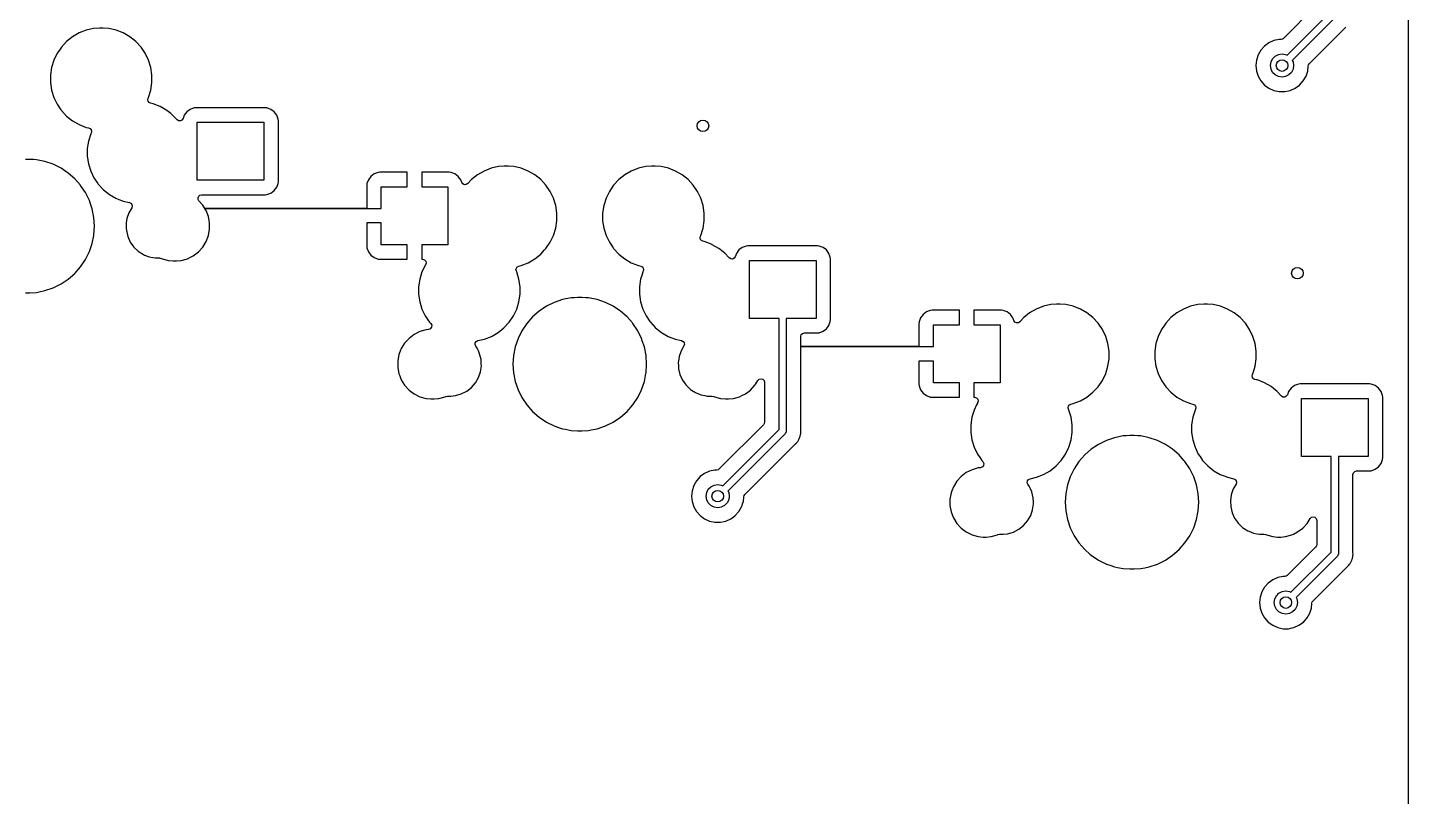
# Model space of a CAD drawing. Extents: x 144.2 to 239.5, y -132.7 to -33.4.
# Drawn here: x 191.88 to 239.52, y -100.73 to -74.22 of the extents above; entities that cross this region are included whole.
import ezdxf

# ---------------------------------------------------------------- set-up
doc = ezdxf.new("R2010")
doc.units = 0
doc.layers.add('BLACK', color=7, linetype='CONTINUOUS')

msp = doc.modelspace()

# ---------------------------------------------------------------- linework, layer by layer
at = {"layer": 'BLACK', "linetype": 'CONTINUOUS'}
for p, q in [((239.519, -43.0745), (239.51, -132.595)), ((236.32, -73.4852), (235.212, -74.5932)), ((235.337, -75.1766), (236.857, -73.6562)), ((237.07, -73.7964), (235.513, -75.3534)), ((193.905, -74.3086), (193.66, -74.4044)), ((194.16, -74.2502), (193.905, -74.3086)), ((194.357, -74.2355), (194.16, -74.2502)), ((194.487, -74.2355), (194.357, -74.2355)), ((194.357, -74.2355), (194.357, -74.2355)), ((194.684, -74.2502), (194.487, -74.2355)), ((194.487, -74.2355), (194.487, -74.2355)), ((194.939, -74.3086), (194.684, -74.2502)), ((195.184, -74.4044), (194.939, -74.3086)), ((236.099, -75.4756), (237.366, -74.2088)), ((193.228, -74.6992), (193.05, -74.8915)), ((193.433, -74.5356), (193.228, -74.6992)), ((193.66, -74.4044), (193.433, -74.5356)), ((195.411, -74.5356), (195.184, -74.4044)), ((195.616, -74.6992), (195.411, -74.5356)), ((195.411, -74.5356), (195.411, -74.5356)), ((195.794, -74.8915), (195.616, -74.6992)), ((195.616, -74.6992), (195.616, -74.6992)), ((195.616, -74.6992), (195.616, -74.6992)), ((234.707, -74.7458), (234.554, -74.8571)), ((234.88, -74.6689), (234.707, -74.7458)), ((235.065, -74.6295), (234.88, -74.6689)), ((235.125, -74.6295), (235.065, -74.6295)), ((235.172, -74.6201), (235.125, -74.6295)), ((235.212, -74.5932), (235.172, -74.6201)), ((192.902, -75.1083), (192.788, -75.3447)), ((192.977, -74.9978), (192.902, -75.1083)), ((193.05, -74.8915), (192.977, -74.9978)), ((195.942, -75.1083), (195.794, -74.8915)), ((195.794, -74.8915), (195.794, -74.8915)), ((195.794, -74.8915), (195.794, -74.8915)), ((196.056, -75.3447), (195.942, -75.1083)), ((234.333, -75.1617), (234.274, -75.3417)), ((234.427, -74.9978), (234.333, -75.1617)), ((234.554, -74.8571), (234.427, -74.9978)), ((234.836, -75.2949), (234.925, -75.2064)), ((234.925, -75.2064), (235.036, -75.1496)), ((235.036, -75.1496), (235.16, -75.13)), ((235.16, -75.13), (235.284, -75.1496)), ((235.284, -75.1496), (235.337, -75.1766)), ((192.711, -75.5954), (192.671, -75.8548)), ((192.788, -75.3447), (192.711, -75.5954)), ((196.133, -75.5954), (196.056, -75.3447)), ((196.172, -75.8548), (196.133, -75.5954)), ((234.274, -75.3417), (234.255, -75.53)), ((234.255, -75.53), (234.274, -75.7183)), ((234.274, -75.7183), (234.333, -75.8983)), ((234.76, -75.53), (234.78, -75.4064)), ((234.78, -75.6536), (234.76, -75.53)), ((234.78, -75.4064), (234.836, -75.2949)), ((234.836, -75.7651), (234.78, -75.6536)), ((235.54, -75.6536), (235.484, -75.7651)), ((235.513, -75.3534), (235.54, -75.4064)), ((235.54, -75.4064), (235.56, -75.53)), ((235.56, -75.53), (235.54, -75.6536)), ((235.987, -75.8983), (236.046, -75.7183)), ((236.046, -75.7183), (236.063, -75.5503)), ((236.063, -75.5503), (236.075, -75.5099)), ((236.075, -75.5099), (236.099, -75.4756)), ((192.671, -75.8548), (192.671, -76.1172)), ((192.671, -76.1172), (192.711, -76.3766)), ((196.133, -76.3766), (196.172, -76.1172)), ((196.172, -76.1172), (196.172, -75.8548)), ((234.333, -75.8983), (234.427, -76.0622)), ((234.427, -76.0622), (234.554, -76.2029)), ((234.554, -76.2029), (234.707, -76.3142)), ((234.925, -75.8536), (234.836, -75.7651)), ((235.036, -75.9104), (234.925, -75.8536)), ((235.16, -75.93), (235.036, -75.9104)), ((235.284, -75.9104), (235.16, -75.93)), ((235.395, -75.8536), (235.284, -75.9104)), ((235.484, -75.7651), (235.395, -75.8536)), ((235.613, -76.3142), (235.766, -76.2029)), ((235.766, -76.2029), (235.893, -76.0622)), ((235.893, -76.0622), (235.987, -75.8983)), ((192.711, -76.3766), (192.788, -76.6273)), ((192.788, -76.6273), (192.902, -76.8637)), ((196.03, -76.7088), (196.043, -76.655)), ((196.043, -76.655), (196.056, -76.6273)), ((196.056, -76.6273), (196.133, -76.3766)), ((196.056, -76.6273), (196.056, -76.6273)), ((234.707, -76.3142), (234.88, -76.3911)), ((234.88, -76.3911), (235.065, -76.4305)), ((235.065, -76.4305), (235.065, -76.4305)), ((235.065, -76.4305), (235.255, -76.4305)), ((235.255, -76.4305), (235.378, -76.4043)), ((235.255, -76.4305), (235.255, -76.4305)), ((235.378, -76.4043), (235.44, -76.3911)), ((235.44, -76.3911), (235.613, -76.3142)), ((192.902, -76.8637), (193.031, -77.0534)), ((193.031, -77.0534), (193.05, -77.0805)), ((193.05, -77.0805), (193.228, -77.2728)), ((196.043, -76.7626), (196.03, -76.7088)), ((196.077, -76.8058), (196.043, -76.7626)), ((196.127, -76.8297), (196.077, -76.8058)), ((196.173, -76.8402), (196.127, -76.8297)), ((196.209, -76.8486), (196.173, -76.8402)), ((196.454, -76.9444), (196.209, -76.8486)), ((196.209, -76.8486), (196.209, -76.8486)), ((196.209, -76.8486), (196.209, -76.8486)), ((196.515, -76.9796), (196.454, -76.9444)), ((196.454, -76.9444), (196.454, -76.9444)), ((196.454, -76.9444), (196.454, -76.9444)), ((196.681, -77.0756), (196.515, -76.9796)), ((196.822, -77.1881), (196.681, -77.0756)), ((197.374, -77.1285), (197.288, -77.2437)), ((197.49, -77.0422), (197.374, -77.1285)), ((197.625, -76.9919), (197.49, -77.0422)), ((197.684, -76.9855), (197.625, -76.9919)), ((200.08, -76.9855), (197.684, -76.9855)), ((200.139, -76.9919), (200.08, -76.9855)), ((200.08, -76.9855), (200.08, -76.9855)), ((200.274, -77.0422), (200.139, -76.9919)), ((200.39, -77.1285), (200.274, -77.0422)), ((200.476, -77.2437), (200.39, -77.1285)), ((193.228, -77.2728), (193.228, -77.2728)), ((193.228, -77.2728), (193.433, -77.4364)), ((193.433, -77.4364), (193.66, -77.5676)), ((193.66, -77.5676), (193.905, -77.6634)), ((196.886, -77.2392), (196.822, -77.1881)), ((197.037, -77.4022), (196.886, -77.2392)), ((197.09, -77.4359), (197.037, -77.4022)), ((197.152, -77.4395), (197.09, -77.4359)), ((197.208, -77.4124), (197.152, -77.4395)), ((197.244, -77.3612), (197.208, -77.4124)), ((197.288, -77.2437), (197.244, -77.3612)), ((197.732, -79.486), (197.732, -77.486)), ((197.732, -77.486), (200.032, -77.486)), ((200.032, -77.486), (200.032, -79.486)), ((200.526, -77.3785), (200.476, -77.2437)), ((200.532, -77.4381), (200.526, -77.3785)), ((200.532, -79.5339), (200.532, -77.4381)), ((193.905, -77.6634), (193.987, -77.6823)), ((194.058, -77.8847), (193.981, -78.1354)), ((193.987, -77.6823), (194.037, -77.7062)), ((194.037, -77.7062), (194.071, -77.7494)), ((194.071, -77.857), (194.058, -77.8847)), ((194.058, -77.8847), (194.058, -77.8847)), ((194.071, -77.7494), (194.084, -77.8032)), ((194.084, -77.8032), (194.071, -77.857)), ((193.981, -78.1354), (193.941, -78.3948)), ((193.941, -78.3948), (193.941, -78.6572)), ((191.957, -78.7655), (191.807, -78.7655)), ((192.086, -78.7739), (191.957, -78.7655)), ((192.183, -78.7803), (192.086, -78.7739)), ((192.479, -78.8391), (192.183, -78.7803)), ((192.764, -78.9361), (192.479, -78.8391)), ((193.035, -79.0694), (192.764, -78.9361)), ((193.252, -79.2149), (193.035, -79.0694)), ((193.941, -78.6572), (193.981, -78.9166)), ((193.981, -78.9166), (194.058, -79.1673)), ((207.875, -79.0711), (207.63, -79.1669)), ((208.13, -79.0127), (207.875, -79.0711)), ((208.327, -78.998), (208.13, -79.0127)), ((208.457, -78.998), (208.327, -78.998)), ((208.327, -78.998), (208.327, -78.998)), ((208.654, -79.0127), (208.457, -78.998)), ((208.457, -78.998), (208.457, -78.998)), ((208.909, -79.0711), (208.654, -79.0127)), ((209.154, -79.1669), (208.909, -79.0711)), ((212.955, -79.0711), (212.71, -79.1669)), ((213.21, -79.0127), (212.955, -79.0711)), ((213.407, -78.998), (213.21, -79.0127)), ((213.537, -78.998), (213.407, -78.998)), ((213.407, -78.998), (213.407, -78.998)), ((213.734, -79.0127), (213.537, -78.998)), ((213.537, -78.998), (213.537, -78.998)), ((213.989, -79.0711), (213.734, -79.0127)), ((214.234, -79.1669), (213.989, -79.0711)), ((193.285, -79.237), (193.252, -79.2149)), ((193.512, -79.4358), (193.285, -79.237)), ((193.704, -79.654), (193.512, -79.4358)), ((194.058, -79.1673), (194.172, -79.4037)), ((194.172, -79.4037), (194.301, -79.5935)), ((200.032, -79.486), (197.732, -79.486)), ((200.526, -79.5935), (200.532, -79.5339)), ((203.639, -79.4664), (203.588, -79.6011)), ((203.725, -79.3513), (203.639, -79.4664)), ((203.84, -79.2651), (203.725, -79.3513)), ((203.975, -79.2149), (203.84, -79.2651)), ((204.034, -79.2085), (203.975, -79.2149)), ((204.982, -79.2085), (204.034, -79.2085)), ((204.982, -79.7085), (204.982, -79.2085)), ((206.43, -79.2085), (205.482, -79.2085)), ((205.482, -79.2085), (205.482, -79.7085)), ((206.489, -79.2149), (206.43, -79.2085)), ((206.624, -79.2651), (206.489, -79.2149)), ((206.739, -79.3513), (206.624, -79.2651)), ((206.825, -79.4664), (206.739, -79.3513)), ((206.861, -79.5611), (206.825, -79.4664)), ((207.198, -79.4617), (207.068, -79.6021)), ((207.403, -79.2981), (207.198, -79.4617)), ((207.63, -79.1669), (207.403, -79.2981)), ((209.154, -79.1673), (209.154, -79.1669)), ((209.154, -79.1669), (209.154, -79.1669)), ((209.154, -79.1669), (209.154, -79.1669)), ((209.381, -79.2981), (209.154, -79.1673)), ((209.586, -79.4617), (209.381, -79.2981)), ((209.381, -79.2981), (209.381, -79.2981)), ((209.764, -79.654), (209.586, -79.4617)), ((209.586, -79.4617), (209.586, -79.4617)), ((209.586, -79.4617), (209.586, -79.4617)), ((212.278, -79.4617), (212.1, -79.654)), ((212.483, -79.2981), (212.278, -79.4617)), ((212.71, -79.1669), (212.483, -79.2981)), ((214.234, -79.1673), (214.234, -79.1669)), ((214.234, -79.1669), (214.234, -79.1669)), ((214.234, -79.1669), (214.234, -79.1669)), ((214.461, -79.2981), (214.234, -79.1673)), ((214.666, -79.4617), (214.461, -79.2981)), ((214.461, -79.2981), (214.461, -79.2981)), ((214.844, -79.654), (214.666, -79.4617)), ((214.666, -79.4617), (214.666, -79.4617)), ((214.666, -79.4617), (214.666, -79.4617)), ((193.711, -79.6625), (193.704, -79.654)), ((193.879, -79.9133), (193.711, -79.6625)), ((194.012, -80.1837), (193.879, -79.9133)), ((194.301, -79.5935), (194.32, -79.6205)), ((194.32, -79.6205), (194.498, -79.8128)), ((194.498, -79.8128), (194.498, -79.8128)), ((194.498, -79.8128), (194.703, -79.9764)), ((194.703, -79.9764), (194.93, -80.1076)), ((197.784, -80.0358), (197.828, -79.9995)), ((197.828, -79.9995), (197.883, -79.9865)), ((197.883, -79.9865), (200.08, -79.9865)), ((200.08, -79.9865), (200.139, -79.9801)), ((200.139, -79.9801), (200.274, -79.9298)), ((200.274, -79.9298), (200.39, -79.8435)), ((200.39, -79.8435), (200.476, -79.7283)), ((200.476, -79.7283), (200.526, -79.5935)), ((203.588, -79.6011), (203.582, -79.6607)), ((203.582, -79.6607), (203.582, -80.4585)), ((204.082, -80.4585), (204.082, -79.7085)), ((204.082, -79.7085), (204.982, -79.7085)), ((205.482, -79.7085), (206.382, -79.7085)), ((206.382, -79.7085), (206.382, -81.7085)), ((206.897, -79.6122), (206.861, -79.5611)), ((206.953, -79.6394), (206.897, -79.6122)), ((207.015, -79.6357), (206.953, -79.6394)), ((207.068, -79.6021), (207.015, -79.6357)), ((209.912, -79.8708), (209.764, -79.654)), ((209.764, -79.654), (209.764, -79.654)), ((209.764, -79.654), (209.764, -79.654)), ((210.026, -80.1072), (209.912, -79.8708)), ((211.952, -79.8708), (211.838, -80.1072)), ((212.05, -79.7263), (211.952, -79.8708)), ((212.1, -79.654), (212.05, -79.7263)), ((214.992, -79.8708), (214.844, -79.654)), ((214.844, -79.654), (214.844, -79.654)), ((214.844, -79.654), (214.844, -79.654)), ((215.106, -80.1072), (214.992, -79.8708)), ((194.038, -80.2618), (194.012, -80.1837)), ((194.109, -80.4693), (194.038, -80.2618)), ((194.168, -80.7651), (194.109, -80.4693)), ((194.93, -80.1076), (195.024, -80.1444)), ((195.024, -80.1444), (195.151, -80.194)), ((195.151, -80.194), (195.175, -80.2034)), ((195.175, -80.2034), (195.395, -80.2537)), ((195.475, -80.4366), (195.376, -80.6068)), ((195.395, -80.2537), (195.446, -80.2791)), ((195.446, -80.2791), (195.481, -80.325)), ((195.491, -80.3815), (195.475, -80.4366)), ((195.481, -80.325), (195.491, -80.3815)), ((197.761, -80.0877), (197.784, -80.0358)), ((197.764, -80.1444), (197.761, -80.0877)), ((197.792, -80.194), (197.764, -80.1444)), ((197.924, -80.3394), (197.792, -80.194)), ((197.998, -80.4585), (197.924, -80.3394)), ((198.032, -80.5133), (197.998, -80.4585)), ((197.998, -80.4585), (203.582, -80.4585)), ((203.582, -80.4585), (197.998, -80.4585)), ((203.582, -80.4585), (204.082, -80.4585)), ((210.103, -80.3579), (210.026, -80.1072)), ((210.142, -80.6173), (210.103, -80.3579)), ((211.761, -80.3579), (211.721, -80.6173)), ((211.838, -80.1072), (211.761, -80.3579)), ((215.183, -80.3579), (215.106, -80.1072)), ((215.222, -80.6173), (215.183, -80.3579)), ((194.187, -81.066), (194.168, -80.7651)), ((195.286, -80.9585), (195.278, -81.0134)), ((195.308, -80.8054), (195.286, -80.9585)), ((195.376, -80.6068), (195.308, -80.8054)), ((198.041, -80.5286), (198.032, -80.5133)), ((198.122, -80.7361), (198.041, -80.5286)), ((198.162, -80.9548), (198.122, -80.7361)), ((198.162, -80.9585), (198.162, -80.9548)), ((198.162, -81.1772), (198.162, -80.9585)), ((204.082, -80.9585), (203.582, -80.9585)), ((203.582, -80.9585), (203.582, -81.7563)), ((204.082, -81.7085), (204.082, -80.9585)), ((210.103, -81.1391), (210.142, -80.8797)), ((210.142, -80.8797), (210.142, -80.6173)), ((211.721, -80.6173), (211.721, -80.8797)), ((211.721, -80.8797), (211.761, -81.1391)), ((215.183, -81.1391), (215.222, -80.8797)), ((215.222, -80.8797), (215.222, -80.6173)), ((194.109, -81.6627), (194.163, -81.3898)), ((194.163, -81.3898), (194.168, -81.3669)), ((194.168, -81.3669), (194.187, -81.066)), ((194.168, -81.3669), (194.168, -81.3669)), ((194.168, -81.3669), (194.168, -81.3669)), ((195.278, -81.0134), (195.284, -81.1391)), ((195.284, -81.1391), (195.288, -81.2233)), ((195.288, -81.2233), (195.337, -81.4276)), ((195.337, -81.4276), (195.425, -81.6188)), ((198.041, -81.6034), (198.122, -81.3959)), ((198.122, -81.3959), (198.162, -81.1772)), ((209.912, -81.6262), (210.026, -81.3898)), ((210.026, -81.3898), (210.103, -81.1391)), ((211.761, -81.1391), (211.838, -81.3898)), ((211.838, -81.3898), (211.952, -81.6262)), ((215.08, -81.4713), (215.093, -81.4175)), ((215.093, -81.4175), (215.106, -81.3898)), ((215.106, -81.3898), (215.172, -81.1772)), ((215.172, -81.1772), (215.183, -81.1391)), ((194.012, -81.9483), (194.109, -81.6627)), ((195.425, -81.6188), (195.517, -81.748)), ((195.517, -81.748), (195.547, -81.79)), ((195.547, -81.79), (195.699, -81.935)), ((195.699, -81.935), (195.733, -81.957)), ((197.774, -81.957), (197.924, -81.7926)), ((197.924, -81.7926), (198.041, -81.6034)), ((203.582, -81.7563), (203.588, -81.8159)), ((203.588, -81.8159), (203.639, -81.9506)), ((204.982, -81.7085), (204.082, -81.7085)), ((204.982, -82.2085), (204.982, -81.7085)), ((206.382, -81.7085), (205.482, -81.7085)), ((205.482, -81.7085), (205.482, -82.2085)), ((209.586, -82.0353), (209.72, -81.891)), ((209.72, -81.891), (209.764, -81.843)), ((209.764, -81.843), (209.912, -81.6262)), ((209.764, -81.843), (209.764, -81.843)), ((209.764, -81.843), (209.764, -81.843)), ((211.952, -81.6262), (212.081, -81.8159)), ((212.081, -81.8159), (212.1, -81.843)), ((212.1, -81.843), (212.278, -82.0353)), ((215.093, -81.5251), (215.08, -81.4713)), ((215.127, -81.5683), (215.093, -81.5251)), ((215.177, -81.5922), (215.127, -81.5683)), ((215.223, -81.6027), (215.177, -81.5922)), ((215.259, -81.6111), (215.223, -81.6027)), ((215.504, -81.7069), (215.259, -81.6111)), ((215.259, -81.6111), (215.259, -81.6111)), ((215.259, -81.6111), (215.259, -81.6111)), ((215.504, -81.7073), (215.504, -81.7069)), ((215.504, -81.7069), (215.504, -81.7069)), ((215.504, -81.7069), (215.504, -81.7069)), ((215.731, -81.8381), (215.504, -81.7073)), ((215.88, -81.957), (215.731, -81.8381)), ((216.424, -81.891), (216.338, -82.0062)), ((216.54, -81.8047), (216.424, -81.891)), ((216.675, -81.7544), (216.54, -81.8047)), ((216.734, -81.748), (216.675, -81.7544)), ((219.13, -81.748), (216.734, -81.748)), ((219.189, -81.7544), (219.13, -81.748)), ((219.13, -81.748), (219.13, -81.748)), ((219.324, -81.8047), (219.189, -81.7544)), ((219.44, -81.891), (219.324, -81.8047)), ((219.526, -82.0062), (219.44, -81.891)), ((193.711, -82.4695), (193.879, -82.2187)), ((193.879, -82.2187), (194.012, -81.9483)), ((195.733, -81.957), (195.875, -82.0486)), ((195.875, -82.0486), (195.915, -82.0643)), ((195.915, -82.0643), (196.071, -82.1267)), ((196.071, -82.1267), (196.199, -82.1515)), ((196.199, -82.1515), (196.277, -82.1665)), ((196.277, -82.1665), (196.277, -82.1665)), ((196.277, -82.1665), (196.434, -82.1665)), ((196.434, -82.1665), (196.436, -82.1663)), ((196.434, -82.1665), (196.434, -82.1665)), ((196.436, -82.1663), (196.437, -82.1665)), ((196.437, -82.1665), (196.44, -82.1665)), ((196.44, -82.1665), (196.44, -82.1671)), ((196.44, -82.1671), (196.503, -82.1788)), ((196.503, -82.1788), (196.526, -82.1902)), ((196.526, -82.1902), (196.74, -82.2511)), ((196.74, -82.2511), (196.906, -82.2665)), ((196.906, -82.2665), (196.906, -82.2665)), ((196.906, -82.2665), (197.018, -82.2665)), ((197.018, -82.2665), (197.184, -82.2511)), ((197.018, -82.2665), (197.018, -82.2665)), ((197.184, -82.2511), (197.398, -82.1902)), ((197.398, -82.1902), (197.475, -82.1519)), ((197.475, -82.1519), (197.597, -82.0911)), ((197.597, -82.0911), (197.774, -81.957)), ((203.639, -81.9506), (203.725, -82.0657)), ((203.725, -82.0657), (203.84, -82.1519)), ((203.84, -82.1519), (203.975, -82.2021)), ((203.975, -82.2021), (204.034, -82.2085)), ((204.034, -82.2085), (204.982, -82.2085)), ((205.482, -82.2085), (205.505, -82.2085)), ((205.505, -82.2085), (205.569, -82.2263)), ((205.602, -82.4108), (205.527, -82.5657)), ((205.569, -82.2263), (205.615, -82.2746)), ((205.604, -82.408), (205.602, -82.4108)), ((205.608, -82.4024), (205.604, -82.408)), ((205.629, -82.3395), (205.608, -82.4024)), ((205.615, -82.2746), (205.629, -82.3395)), ((208.909, -82.4259), (209.154, -82.3301)), ((209.154, -82.3301), (209.381, -82.1989)), ((209.381, -82.1989), (209.586, -82.0353)), ((212.278, -82.0353), (212.278, -82.0353)), ((212.278, -82.0353), (212.483, -82.1989)), ((212.483, -82.1989), (212.71, -82.3301)), ((212.71, -82.3301), (212.955, -82.4259)), ((215.936, -82.0017), (215.88, -81.957)), ((216.087, -82.1647), (215.936, -82.0017)), ((216.14, -82.1984), (216.087, -82.1647)), ((216.202, -82.202), (216.14, -82.1984)), ((216.258, -82.1749), (216.202, -82.202)), ((216.294, -82.1237), (216.258, -82.1749)), ((216.338, -82.0062), (216.294, -82.1237)), ((216.782, -84.2485), (216.782, -82.2485)), ((216.782, -82.2485), (219.082, -82.2485)), ((219.082, -82.2485), (219.082, -84.2485)), ((219.576, -82.141), (219.526, -82.0062)), ((219.582, -82.2006), (219.576, -82.141)), ((219.582, -84.2964), (219.582, -82.2006)), ((193.285, -82.895), (193.512, -82.6962)), ((193.512, -82.6962), (193.711, -82.4695)), ((205.488, -82.6472), (205.411, -82.8979)), ((205.527, -82.5657), (205.488, -82.6472)), ((208.73, -82.5657), (208.743, -82.5119)), ((208.743, -82.6195), (208.73, -82.5657)), ((208.743, -82.5119), (208.777, -82.4687)), ((208.756, -82.6472), (208.743, -82.6195)), ((208.833, -82.8979), (208.756, -82.6472)), ((208.777, -82.4687), (208.827, -82.4448)), ((208.827, -82.4448), (208.909, -82.4259)), ((212.955, -82.4259), (213.037, -82.4448)), ((213.07, -82.7687), (213.031, -82.8979)), ((213.037, -82.4448), (213.087, -82.4687)), ((213.108, -82.6472), (213.07, -82.7687)), ((213.087, -82.4687), (213.121, -82.5119)), ((213.121, -82.6195), (213.108, -82.6472)), ((213.121, -82.5119), (213.134, -82.5657)), ((213.134, -82.5657), (213.121, -82.6195)), ((191.957, -83.3665), (192.183, -83.3517)), ((192.183, -83.3517), (192.28, -83.3325)), ((192.183, -83.3517), (192.183, -83.3517)), ((192.183, -83.3517), (192.183, -83.3517)), ((192.28, -83.3325), (192.479, -83.2929)), ((192.479, -83.2929), (192.764, -83.1959)), ((192.764, -83.1959), (193.035, -83.0626)), ((193.035, -83.0626), (193.285, -82.895)), ((205.411, -82.8979), (205.371, -83.1573)), ((205.371, -83.1573), (205.371, -83.4197)), ((208.873, -83.1573), (208.833, -82.8979)), ((208.873, -83.4197), (208.873, -83.1573)), ((213.031, -82.8979), (212.992, -83.1573)), ((212.992, -83.1573), (212.992, -83.4197)), ((191.807, -83.3665), (191.957, -83.3665)), ((191.957, -83.3665), (191.957, -83.3665)), ((205.371, -83.4197), (205.411, -83.6791)), ((205.411, -83.6791), (205.488, -83.9298)), ((208.756, -83.9298), (208.833, -83.6791)), ((208.833, -83.6791), (208.873, -83.4197)), ((209.779, -83.8319), (209.529, -83.9995)), ((210.05, -83.6986), (209.779, -83.8319)), ((210.335, -83.6016), (210.05, -83.6986)), ((210.631, -83.5428), (210.335, -83.6016)), ((210.736, -83.5359), (210.631, -83.5428)), ((210.857, -83.528), (210.736, -83.5359)), ((211.007, -83.528), (210.857, -83.528)), ((211.136, -83.5364), (211.007, -83.528)), ((211.233, -83.5428), (211.136, -83.5364)), ((211.529, -83.6016), (211.233, -83.5428)), ((211.814, -83.6986), (211.529, -83.6016)), ((212.085, -83.8319), (211.814, -83.6986)), ((212.302, -83.9774), (212.085, -83.8319)), ((212.992, -83.4197), (213.031, -83.6791)), ((213.031, -83.6791), (213.108, -83.9298)), ((226.925, -83.8336), (226.68, -83.9294)), ((227.18, -83.7752), (226.925, -83.8336)), ((227.377, -83.7605), (227.18, -83.7752)), ((227.507, -83.7605), (227.377, -83.7605)), ((227.377, -83.7605), (227.377, -83.7605)), ((227.704, -83.7752), (227.507, -83.7605)), ((227.507, -83.7605), (227.507, -83.7605)), ((227.959, -83.8336), (227.704, -83.7752)), ((228.204, -83.9294), (227.959, -83.8336)), ((232.005, -83.8336), (231.76, -83.9294)), ((232.26, -83.7752), (232.005, -83.8336)), ((232.457, -83.7605), (232.26, -83.7752)), ((232.587, -83.7605), (232.457, -83.7605)), ((232.457, -83.7605), (232.457, -83.7605)), ((232.784, -83.7752), (232.587, -83.7605)), ((232.587, -83.7605), (232.587, -83.7605)), ((233.039, -83.8336), (232.784, -83.7752)), ((233.284, -83.9294), (233.039, -83.8336)), ((205.488, -83.9298), (205.602, -84.1662)), ((205.602, -84.1662), (205.691, -84.2964)), ((205.691, -84.2964), (205.75, -84.383)), ((208.494, -84.383), (208.642, -84.1662)), ((208.642, -84.1662), (208.756, -83.9298)), ((209.302, -84.1983), (209.103, -84.425)), ((209.529, -83.9995), (209.302, -84.1983)), ((212.335, -83.9995), (212.302, -83.9774)), ((212.562, -84.1983), (212.335, -83.9995)), ((212.745, -84.4072), (212.562, -84.1983)), ((213.108, -83.9298), (213.222, -84.1662)), ((213.222, -84.1662), (213.351, -84.356)), ((217.807, -84.2485), (216.782, -84.2485)), ((217.807, -88.0862), (217.807, -84.2485)), ((219.082, -84.2485), (218.057, -84.2485)), ((218.057, -84.2485), (218.057, -88.138)), ((219.576, -84.356), (219.582, -84.2964)), ((222.689, -84.2289), (222.638, -84.3636)), ((222.775, -84.1138), (222.689, -84.2289)), ((222.89, -84.0276), (222.775, -84.1138)), ((223.025, -83.9774), (222.89, -84.0276)), ((223.084, -83.971), (223.025, -83.9774)), ((224.032, -83.971), (223.084, -83.971)), ((224.032, -84.471), (224.032, -83.971)), ((225.48, -83.971), (224.532, -83.971)), ((224.532, -83.971), (224.532, -84.471)), ((225.539, -83.9774), (225.48, -83.971)), ((225.674, -84.0276), (225.539, -83.9774)), ((225.789, -84.1138), (225.674, -84.0276)), ((225.875, -84.2289), (225.789, -84.1138)), ((225.911, -84.3236), (225.875, -84.2289)), ((226.248, -84.2242), (226.118, -84.3646)), ((226.453, -84.0606), (226.248, -84.2242)), ((226.68, -83.9294), (226.453, -84.0606)), ((228.204, -83.9298), (228.204, -83.9294)), ((228.204, -83.9294), (228.204, -83.9294)), ((228.204, -83.9294), (228.204, -83.9294)), ((228.431, -84.0606), (228.204, -83.9298)), ((228.636, -84.2242), (228.431, -84.0606)), ((228.431, -84.0606), (228.431, -84.0606)), ((228.814, -84.4165), (228.636, -84.2242)), ((228.636, -84.2242), (228.636, -84.2242)), ((228.636, -84.2242), (228.636, -84.2242)), ((231.328, -84.2242), (231.15, -84.4165)), ((231.533, -84.0606), (231.328, -84.2242)), ((231.76, -83.9294), (231.533, -84.0606)), ((233.284, -83.9298), (233.284, -83.9294)), ((233.284, -83.9294), (233.284, -83.9294)), ((233.284, -83.9294), (233.284, -83.9294)), ((233.511, -84.0606), (233.284, -83.9298)), ((233.716, -84.2242), (233.511, -84.0606)), ((233.511, -84.0606), (233.511, -84.0606)), ((233.894, -84.4165), (233.716, -84.2242)), ((233.716, -84.2242), (233.716, -84.2242)), ((233.716, -84.2242), (233.716, -84.2242)), ((205.416, -84.7043), (205.217, -84.8034)), ((205.63, -84.6434), (205.416, -84.7043)), ((205.712, -84.6358), (205.63, -84.6434)), ((205.775, -84.6112), (205.712, -84.6358)), ((205.75, -84.383), (205.791, -84.428)), ((205.816, -84.5567), (205.775, -84.6112)), ((205.791, -84.428), (205.822, -84.4888)), ((205.822, -84.4888), (205.816, -84.5567)), ((207.884, -84.8701), (208.111, -84.7389)), ((208.111, -84.7389), (208.316, -84.5753)), ((208.316, -84.5753), (208.472, -84.4072)), ((208.472, -84.4072), (208.494, -84.383)), ((208.494, -84.383), (208.494, -84.383)), ((208.494, -84.383), (208.494, -84.383)), ((208.935, -84.6758), (208.802, -84.9462)), ((209.103, -84.425), (208.935, -84.6758)), ((212.761, -84.425), (212.745, -84.4072)), ((212.929, -84.6758), (212.761, -84.425)), ((213.062, -84.9462), (212.929, -84.6758)), ((213.351, -84.356), (213.37, -84.383)), ((213.37, -84.383), (213.534, -84.5598)), ((213.534, -84.5598), (213.548, -84.5753)), ((213.548, -84.5753), (213.753, -84.7389)), ((213.753, -84.7389), (213.98, -84.8701)), ((218.574, -84.811), (218.619, -84.7656)), ((218.619, -84.7656), (218.681, -84.749)), ((218.681, -84.749), (219.13, -84.749)), ((219.13, -84.749), (219.189, -84.7426)), ((219.13, -84.749), (219.13, -84.749)), ((219.189, -84.7426), (219.324, -84.6923)), ((219.324, -84.6923), (219.44, -84.606)), ((219.44, -84.606), (219.526, -84.4908)), ((219.526, -84.4908), (219.576, -84.356)), ((222.638, -84.3636), (222.632, -84.4232)), ((222.632, -84.4232), (222.632, -85.221)), ((223.132, -85.221), (223.132, -84.471)), ((223.132, -84.471), (224.032, -84.471)), ((224.532, -84.471), (225.432, -84.471)), ((225.432, -84.471), (225.432, -86.471)), ((225.947, -84.3747), (225.911, -84.3236)), ((226.003, -84.4019), (225.947, -84.3747)), ((226.065, -84.3982), (226.003, -84.4019)), ((226.118, -84.3646), (226.065, -84.3982)), ((228.962, -84.6333), (228.814, -84.4165)), ((228.814, -84.4165), (228.814, -84.4165)), ((228.814, -84.4165), (228.814, -84.4165)), ((229.076, -84.8697), (228.962, -84.6333)), ((231.002, -84.6333), (230.888, -84.8697)), ((231.104, -84.4829), (231.002, -84.6333)), ((231.15, -84.4165), (231.104, -84.4829)), ((234.042, -84.6333), (233.894, -84.4165)), ((233.894, -84.4165), (233.894, -84.4165)), ((233.894, -84.4165), (233.894, -84.4165)), ((234.156, -84.8697), (234.042, -84.6333)), ((204.89, -85.1019), (204.773, -85.2911)), ((205.04, -84.9375), (204.89, -85.1019)), ((205.217, -84.8034), (205.04, -84.9375)), ((207.32, -85.1536), (207.328, -85.0937)), ((207.342, -85.2098), (207.32, -85.1536)), ((207.328, -85.0937), (207.362, -85.0443)), ((207.389, -85.2757), (207.342, -85.2098)), ((207.362, -85.0443), (207.416, -85.017)), ((207.416, -85.017), (207.639, -84.9659)), ((207.639, -84.9659), (207.884, -84.8701)), ((208.705, -85.2318), (208.646, -85.5276)), ((208.802, -84.9462), (208.705, -85.2318)), ((213.088, -85.0243), (213.062, -84.9462)), ((213.159, -85.2318), (213.088, -85.0243)), ((213.218, -85.5276), (213.159, -85.2318)), ((213.98, -84.8701), (214.074, -84.9069)), ((214.074, -84.9069), (214.201, -84.9565)), ((214.201, -84.9565), (214.225, -84.9659)), ((214.225, -84.9659), (214.445, -85.0162)), ((214.525, -85.1991), (214.426, -85.3693)), ((214.445, -85.0162), (214.496, -85.0416)), ((214.496, -85.0416), (214.531, -85.0875)), ((214.541, -85.144), (214.525, -85.1991)), ((214.531, -85.0875), (214.541, -85.144)), ((218.557, -84.873), (218.574, -84.811)), ((218.557, -85.221), (218.557, -84.873)), ((218.557, -85.721), (218.557, -85.221)), ((218.557, -85.221), (222.632, -85.221)), ((222.632, -85.221), (218.557, -85.221)), ((222.632, -85.221), (223.132, -85.221)), ((229.153, -85.1204), (229.076, -84.8697)), ((229.192, -85.3798), (229.153, -85.1204)), ((230.811, -85.1204), (230.772, -85.3798)), ((230.888, -84.8697), (230.811, -85.1204)), ((234.233, -85.1204), (234.156, -84.8697)), ((234.272, -85.3798), (234.233, -85.1204)), ((204.692, -85.4986), (204.651, -85.7173)), ((204.651, -85.7173), (204.651, -85.9397)), ((204.738, -85.3798), (204.692, -85.4986)), ((204.773, -85.2911), (204.738, -85.3798)), ((207.389, -85.2758), (207.389, -85.2757)), ((207.432, -85.3693), (207.389, -85.2758)), ((207.389, -85.2758), (207.389, -85.2758)), ((207.477, -85.4669), (207.432, -85.3693)), ((207.526, -85.6712), (207.477, -85.4669)), ((207.534, -85.8285), (207.526, -85.6712)), ((208.646, -85.5276), (208.627, -85.8285)), ((213.237, -85.8285), (213.218, -85.5276)), ((214.336, -85.721), (214.328, -85.7759)), ((214.358, -85.5679), (214.336, -85.721)), ((214.426, -85.3693), (214.358, -85.5679)), ((218.557, -88.1027), (218.557, -85.721)), ((223.132, -85.721), (222.632, -85.721)), ((222.632, -85.721), (222.632, -86.5188)), ((223.132, -86.471), (223.132, -85.721)), ((229.153, -85.9016), (229.192, -85.6422)), ((229.192, -85.6422), (229.192, -85.3798)), ((230.772, -85.3798), (230.772, -85.6422)), ((230.772, -85.6422), (230.811, -85.9016)), ((234.233, -85.9016), (234.272, -85.6422)), ((234.272, -85.6422), (234.272, -85.3798)), ((204.651, -85.9397), (204.692, -86.1584)), ((204.692, -86.1584), (204.722, -86.2338)), ((207.438, -86.2877), (207.506, -86.0891)), ((207.506, -86.0891), (207.536, -85.8811)), ((207.536, -85.8811), (207.534, -85.8285)), ((208.627, -85.8285), (208.646, -86.1294)), ((208.646, -86.1294), (208.705, -86.4252)), ((213.159, -86.4252), (213.213, -86.1523)), ((213.213, -86.1523), (213.218, -86.1294)), ((213.218, -86.1294), (213.237, -85.8285)), ((213.218, -86.1294), (213.218, -86.1294)), ((213.218, -86.1294), (213.218, -86.1294)), ((214.328, -85.7759), (214.334, -85.9016)), ((214.334, -85.9016), (214.338, -85.9858)), ((214.338, -85.9858), (214.387, -86.1901)), ((214.387, -86.1901), (214.475, -86.3813)), ((228.962, -86.3887), (229.076, -86.1523)), ((229.076, -86.1523), (229.153, -85.9016)), ((230.811, -85.9016), (230.888, -86.1523)), ((230.888, -86.1523), (231.002, -86.3887)), ((234.13, -86.2338), (234.143, -86.18)), ((234.143, -86.18), (234.156, -86.1523)), ((234.156, -86.1523), (234.176, -86.0891)), ((234.176, -86.0891), (234.233, -85.9016)), ((204.722, -86.2338), (204.773, -86.3659)), ((204.773, -86.3659), (204.89, -86.5551)), ((204.89, -86.5551), (205.04, -86.7195)), ((207.03, -86.7585), (207.195, -86.6286)), ((207.195, -86.6286), (207.333, -86.4698)), ((207.333, -86.4698), (207.438, -86.2877)), ((208.705, -86.4252), (208.802, -86.7108)), ((213.062, -86.7108), (213.159, -86.4252)), ((214.475, -86.3813), (214.567, -86.5105)), ((214.567, -86.5105), (214.597, -86.5525)), ((214.597, -86.5525), (214.749, -86.6975)), ((214.749, -86.6975), (214.783, -86.7195)), ((216.824, -86.7195), (216.974, -86.5551)), ((216.974, -86.5551), (217.002, -86.5105)), ((217.002, -86.5105), (217.077, -86.3888)), ((217.077, -86.3888), (217.123, -86.3452)), ((217.123, -86.3452), (217.185, -86.3301)), ((217.185, -86.3301), (217.246, -86.3475)), ((217.246, -86.3475), (217.29, -86.3927)), ((217.29, -86.3927), (217.306, -86.4541)), ((217.306, -86.4541), (217.306, -87.8275)), ((222.632, -86.5188), (222.638, -86.5784)), ((222.638, -86.5784), (222.689, -86.7131)), ((224.032, -86.471), (223.132, -86.471)), ((224.032, -86.971), (224.032, -86.471)), ((225.432, -86.471), (224.532, -86.471)), ((224.532, -86.471), (224.532, -86.971)), ((228.636, -86.7978), (228.77, -86.6535)), ((228.77, -86.6535), (228.814, -86.6055)), ((228.814, -86.6055), (228.962, -86.3887)), ((228.814, -86.6055), (228.814, -86.6055)), ((228.814, -86.6055), (228.814, -86.6055)), ((231.002, -86.3887), (231.131, -86.5784)), ((231.131, -86.5784), (231.15, -86.6055)), ((231.15, -86.6055), (231.328, -86.7978)), ((234.143, -86.2876), (234.13, -86.2338)), ((234.177, -86.3308), (234.143, -86.2876)), ((234.227, -86.3547), (234.177, -86.3308)), ((234.273, -86.3652), (234.227, -86.3547)), ((234.309, -86.3736), (234.273, -86.3652)), ((234.554, -86.4694), (234.309, -86.3736)), ((234.309, -86.3736), (234.309, -86.3736)), ((234.309, -86.3736), (234.309, -86.3736)), ((234.554, -86.4698), (234.554, -86.4694)), ((234.554, -86.4694), (234.554, -86.4694)), ((234.554, -86.4694), (234.554, -86.4694)), ((234.781, -86.6006), (234.554, -86.4698)), ((234.93, -86.7195), (234.781, -86.6006)), ((235.474, -86.6535), (235.388, -86.7687)), ((235.59, -86.5672), (235.474, -86.6535)), ((235.725, -86.5169), (235.59, -86.5672)), ((235.784, -86.5105), (235.725, -86.5169)), ((238.18, -86.5105), (235.784, -86.5105)), ((238.239, -86.5169), (238.18, -86.5105)), ((238.18, -86.5105), (238.18, -86.5105)), ((238.374, -86.5672), (238.239, -86.5169)), ((238.49, -86.6535), (238.374, -86.5672)), ((238.576, -86.7687), (238.49, -86.6535)), ((205.04, -86.7195), (205.217, -86.8536)), ((205.217, -86.8536), (205.416, -86.9527)), ((205.416, -86.9527), (205.63, -87.0136)), ((205.63, -87.0136), (205.796, -87.029)), ((205.796, -87.029), (205.796, -87.029)), ((205.796, -87.029), (205.908, -87.029)), ((205.908, -87.029), (206.074, -87.0136)), ((205.908, -87.029), (205.908, -87.029)), ((206.074, -87.0136), (206.288, -86.9527)), ((206.288, -86.9527), (206.309, -86.942)), ((206.309, -86.942), (206.364, -86.929)), ((206.364, -86.929), (206.484, -86.929)), ((206.484, -86.929), (206.641, -86.914)), ((206.484, -86.929), (206.484, -86.929)), ((206.641, -86.914), (206.843, -86.8548)), ((206.843, -86.8548), (207.03, -86.7585)), ((208.802, -86.7108), (208.935, -86.9812)), ((208.935, -86.9812), (209.102, -87.2312)), ((212.761, -87.232), (212.929, -86.9812)), ((212.929, -86.9812), (213.062, -86.7108)), ((214.783, -86.7195), (214.925, -86.8111)), ((214.925, -86.8111), (214.965, -86.8268)), ((214.965, -86.8268), (215.121, -86.8892)), ((215.121, -86.8892), (215.249, -86.914)), ((215.249, -86.914), (215.327, -86.929)), ((215.327, -86.929), (215.327, -86.929)), ((215.327, -86.929), (215.484, -86.929)), ((215.484, -86.929), (215.486, -86.9288)), ((215.484, -86.929), (215.484, -86.929)), ((215.486, -86.9288), (215.487, -86.929)), ((215.487, -86.929), (215.49, -86.929)), ((215.49, -86.929), (215.49, -86.9296)), ((215.49, -86.9296), (215.553, -86.9413)), ((215.553, -86.9413), (215.576, -86.9527)), ((215.576, -86.9527), (215.79, -87.0136)), ((215.79, -87.0136), (215.956, -87.029)), ((215.956, -87.029), (215.956, -87.029)), ((215.956, -87.029), (216.068, -87.029)), ((216.068, -87.029), (216.234, -87.0136)), ((216.068, -87.029), (216.068, -87.029)), ((216.234, -87.0136), (216.448, -86.9527)), ((216.448, -86.9527), (216.525, -86.9144)), ((216.525, -86.9144), (216.647, -86.8536)), ((216.647, -86.8536), (216.824, -86.7195)), ((222.689, -86.7131), (222.775, -86.8282)), ((222.775, -86.8282), (222.89, -86.9144)), ((222.89, -86.9144), (223.025, -86.9646)), ((223.025, -86.9646), (223.084, -86.971)), ((223.084, -86.971), (224.032, -86.971)), ((224.532, -86.971), (224.555, -86.971)), ((224.555, -86.971), (224.619, -86.9888)), ((224.619, -86.9888), (224.665, -87.0371)), ((224.652, -87.1733), (224.624, -87.2312)), ((224.654, -87.1705), (224.652, -87.1733)), ((224.658, -87.1649), (224.654, -87.1705)), ((224.679, -87.102), (224.658, -87.1649)), ((224.665, -87.0371), (224.679, -87.102)), ((227.959, -87.1884), (228.204, -87.0926)), ((228.204, -87.0926), (228.431, -86.9614)), ((228.431, -86.9614), (228.636, -86.7978)), ((231.328, -86.7978), (231.328, -86.7978)), ((231.328, -86.7978), (231.533, -86.9614)), ((231.533, -86.9614), (231.76, -87.0926)), ((231.76, -87.0926), (232.005, -87.1884)), ((234.986, -86.7642), (234.93, -86.7195)), ((235.137, -86.9272), (234.986, -86.7642)), ((235.19, -86.9609), (235.137, -86.9272)), ((235.252, -86.9645), (235.19, -86.9609)), ((235.308, -86.9374), (235.252, -86.9645)), ((235.344, -86.8862), (235.308, -86.9374)), ((235.388, -86.7687), (235.344, -86.8862)), ((235.832, -89.011), (235.832, -87.011)), ((235.832, -87.011), (238.132, -87.011)), ((238.132, -87.011), (238.132, -89.011)), ((238.626, -86.9035), (238.576, -86.7687)), ((238.632, -86.9631), (238.626, -86.9035)), ((238.632, -89.0589), (238.632, -86.9631)), ((209.102, -87.2312), (209.103, -87.232)), ((209.103, -87.232), (209.302, -87.4587)), ((209.302, -87.4587), (209.529, -87.6575)), ((212.335, -87.6575), (212.562, -87.4587)), ((212.562, -87.4587), (212.761, -87.232)), ((224.538, -87.4097), (224.461, -87.6604)), ((224.624, -87.2312), (224.538, -87.4097)), ((227.78, -87.3282), (227.793, -87.2744)), ((227.793, -87.382), (227.78, -87.3282)), ((227.793, -87.2744), (227.827, -87.2312)), ((227.806, -87.4097), (227.793, -87.382)), ((227.883, -87.6604), (227.806, -87.4097)), ((227.827, -87.2312), (227.877, -87.2073)), ((227.877, -87.2073), (227.959, -87.1884)), ((232.005, -87.1884), (232.087, -87.2073)), ((232.158, -87.4097), (232.081, -87.6575)), ((232.087, -87.2073), (232.137, -87.2312)), ((232.137, -87.2312), (232.171, -87.2744)), ((232.171, -87.382), (232.158, -87.4097)), ((232.171, -87.2744), (232.184, -87.3282)), ((232.184, -87.3282), (232.171, -87.382)), ((209.529, -87.6575), (209.529, -87.6575)), ((209.529, -87.6575), (209.779, -87.8251)), ((209.779, -87.8251), (210.05, -87.9584)), ((210.05, -87.9584), (210.193, -88.0069)), ((210.193, -88.0069), (210.335, -88.0554)), ((210.335, -88.0554), (210.435, -88.0752)), ((210.435, -88.0752), (210.631, -88.1142)), ((210.631, -88.1142), (210.631, -88.1142)), ((210.631, -88.1142), (210.631, -88.1142)), ((210.631, -88.1142), (210.857, -88.129)), ((211.007, -88.129), (211.233, -88.1142)), ((211.233, -88.1142), (211.33, -88.095)), ((211.233, -88.1142), (211.233, -88.1142)), ((211.233, -88.1142), (211.233, -88.1142)), ((211.33, -88.095), (211.529, -88.0554)), ((211.529, -88.0554), (211.814, -87.9584)), ((211.814, -87.9584), (212.085, -87.8251)), ((212.085, -87.8251), (212.335, -87.6575)), ((217.27, -87.9152), (215.742, -89.4432)), ((215.867, -90.0266), (217.807, -88.0862)), ((217.297, -87.875), (217.27, -87.9152)), ((217.306, -87.8275), (217.297, -87.875)), ((218.558, -88.1143), (218.557, -88.1027)), ((218.562, -88.1578), (218.558, -88.1143)), ((224.461, -87.6604), (224.421, -87.9198)), ((224.421, -87.9198), (224.421, -88.1822)), ((227.922, -87.9198), (227.883, -87.6604)), ((227.922, -88.1822), (227.922, -87.9198)), ((232.081, -87.6604), (232.041, -87.9198)), ((232.041, -87.9198), (232.041, -88.1822)), ((232.081, -87.6575), (232.081, -87.6604)), ((210.857, -88.129), (211.007, -88.129)), ((211.007, -88.129), (211.007, -88.129)), ((218.02, -88.2264), (216.043, -90.2034)), ((218.035, -88.1992), (218.02, -88.2264)), ((218.052, -88.1732), (218.035, -88.1992)), ((218.053, -88.167), (218.052, -88.1732)), ((218.054, -88.1646), (218.053, -88.167)), ((218.057, -88.138), (218.054, -88.1601)), ((218.054, -88.1601), (218.054, -88.1646)), ((218.334, -88.6238), (218.38, -88.5747)), ((218.38, -88.5747), (218.383, -88.572)), ((218.383, -88.572), (218.402, -88.5525)), ((218.402, -88.5525), (218.405, -88.5493)), ((218.405, -88.5493), (218.412, -88.5404)), ((218.412, -88.5404), (218.442, -88.5086)), ((218.442, -88.5086), (218.452, -88.491)), ((218.452, -88.491), (218.462, -88.4748)), ((218.462, -88.4748), (218.475, -88.4589)), ((218.475, -88.4589), (218.492, -88.4188)), ((218.475, -88.4589), (218.475, -88.4589)), ((218.492, -88.4188), (218.497, -88.4084)), ((218.497, -88.4084), (218.518, -88.3701)), ((218.518, -88.3701), (218.523, -88.3507)), ((218.523, -88.3507), (218.529, -88.3323)), ((218.529, -88.3323), (218.531, -88.3287)), ((218.531, -88.3287), (218.537, -88.3139)), ((218.537, -88.3139), (218.544, -88.2707)), ((218.544, -88.2707), (218.547, -88.2593)), ((218.547, -88.2593), (218.557, -88.217)), ((218.557, -88.197), (218.559, -88.1776)), ((218.557, -88.217), (218.557, -88.197)), ((218.559, -88.1776), (218.562, -88.1578)), ((224.421, -88.1822), (224.461, -88.4416)), ((224.461, -88.4416), (224.538, -88.6923)), ((227.806, -88.6923), (227.883, -88.4416)), ((227.883, -88.4416), (227.922, -88.1822)), ((228.829, -88.5944), (228.579, -88.762)), ((229.1, -88.4611), (228.829, -88.5944)), ((229.385, -88.3641), (229.1, -88.4611)), ((229.681, -88.3053), (229.385, -88.3641)), ((229.786, -88.2984), (229.681, -88.3053)), ((229.907, -88.2905), (229.786, -88.2984)), ((230.057, -88.2905), (229.907, -88.2905)), ((230.186, -88.2989), (230.057, -88.2905)), ((230.283, -88.3053), (230.186, -88.2989)), ((230.579, -88.3641), (230.283, -88.3053)), ((230.864, -88.4611), (230.579, -88.3641)), ((231.135, -88.5944), (230.864, -88.4611)), ((231.281, -88.6923), (231.135, -88.5944)), ((232.041, -88.1822), (232.081, -88.4416)), ((232.081, -88.4416), (232.158, -88.6923)), ((216.629, -90.3256), (218.316, -88.6388)), ((218.316, -88.6388), (218.332, -88.6259)), ((218.332, -88.6259), (218.334, -88.6238)), ((218.334, -88.6238), (218.334, -88.6238)), ((224.538, -88.6923), (224.652, -88.9287)), ((224.652, -88.9287), (224.741, -89.0589)), ((224.741, -89.0589), (224.8, -89.1455)), ((227.544, -89.1455), (227.692, -88.9287)), ((227.692, -88.9287), (227.806, -88.6923)), ((228.352, -88.9608), (228.153, -89.1875)), ((228.579, -88.762), (228.352, -88.9608)), ((231.385, -88.762), (231.281, -88.6923)), ((231.612, -88.9608), (231.385, -88.762)), ((231.774, -89.1455), (231.612, -88.9608)), ((232.158, -88.6923), (232.272, -88.9287)), ((232.272, -88.9287), (232.331, -89.0152)), ((232.331, -89.0152), (232.42, -89.1455)), ((236.857, -89.011), (235.832, -89.011)), ((236.857, -92.3062), (236.857, -89.011)), ((238.132, -89.011), (237.107, -89.011)), ((237.107, -89.011), (237.107, -92.358)), ((238.626, -89.1185), (238.632, -89.0589)), ((215.41, -89.5189), (215.237, -89.5958)), ((215.595, -89.4795), (215.41, -89.5189)), ((215.655, -89.4795), (215.595, -89.4795)), ((215.702, -89.4701), (215.655, -89.4795)), ((215.742, -89.4432), (215.702, -89.4701)), ((224.466, -89.4668), (224.267, -89.5659)), ((224.68, -89.4059), (224.466, -89.4668)), ((224.762, -89.3983), (224.68, -89.4059)), ((224.825, -89.3737), (224.762, -89.3983)), ((224.8, -89.1455), (224.841, -89.1905)), ((224.866, -89.3192), (224.825, -89.3737)), ((224.841, -89.1905), (224.872, -89.2513)), ((224.872, -89.2513), (224.866, -89.3192)), ((226.934, -89.6326), (227.161, -89.5014)), ((227.161, -89.5014), (227.366, -89.3378)), ((227.366, -89.3378), (227.505, -89.1875)), ((227.505, -89.1875), (227.544, -89.1455)), ((227.544, -89.1455), (227.544, -89.1455)), ((227.544, -89.1455), (227.544, -89.1455)), ((227.985, -89.4383), (227.852, -89.7087)), ((228.153, -89.1875), (227.985, -89.4383)), ((231.811, -89.1875), (231.774, -89.1455)), ((231.979, -89.4383), (231.811, -89.1875)), ((232.112, -89.7087), (231.979, -89.4383)), ((232.42, -89.1455), (232.598, -89.3378)), ((232.598, -89.3378), (232.598, -89.3378)), ((232.598, -89.3378), (232.803, -89.5014)), ((232.803, -89.5014), (233.03, -89.6326)), ((237.624, -89.5735), (237.669, -89.5281)), ((237.669, -89.5281), (237.731, -89.5115)), ((237.731, -89.5115), (238.18, -89.5115)), ((238.18, -89.5115), (238.239, -89.5051)), ((238.18, -89.5115), (238.18, -89.5115)), ((238.239, -89.5051), (238.374, -89.4548)), ((238.374, -89.4548), (238.49, -89.3685)), ((238.49, -89.3685), (238.576, -89.2533)), ((238.576, -89.2533), (238.626, -89.1185)), ((214.863, -90.0117), (214.804, -90.1917)), ((214.957, -89.8478), (214.863, -90.0117)), ((215.084, -89.7071), (214.957, -89.8478)), ((215.237, -89.5958), (215.084, -89.7071)), ((215.455, -90.0564), (215.566, -89.9996)), ((215.566, -89.9996), (215.69, -89.98)), ((215.69, -89.98), (215.814, -89.9996)), ((215.814, -89.9996), (215.867, -90.0266)), ((223.94, -89.8644), (223.823, -90.0536)), ((224.09, -89.7), (223.94, -89.8644)), ((224.267, -89.5659), (224.09, -89.7)), ((226.37, -89.9161), (226.378, -89.8562)), ((226.392, -89.9723), (226.37, -89.9161)), ((226.378, -89.8562), (226.412, -89.8068)), ((226.439, -90.0382), (226.392, -89.9723)), ((226.412, -89.8068), (226.466, -89.7795)), ((226.466, -89.7795), (226.689, -89.7284)), ((226.689, -89.7284), (226.934, -89.6326)), ((227.755, -89.9943), (227.696, -90.2901)), ((227.852, -89.7087), (227.755, -89.9943)), ((232.138, -89.7868), (232.112, -89.7087)), ((232.209, -89.9943), (232.138, -89.7868)), ((232.268, -90.2901), (232.209, -89.9943)), ((233.03, -89.6326), (233.124, -89.6694)), ((233.124, -89.6694), (233.251, -89.719)), ((233.251, -89.719), (233.275, -89.7284)), ((233.275, -89.7284), (233.495, -89.7787)), ((233.575, -89.9616), (233.476, -90.1318)), ((233.495, -89.7787), (233.546, -89.8041)), ((233.546, -89.8041), (233.581, -89.85)), ((233.591, -89.9065), (233.575, -89.9616)), ((233.581, -89.85), (233.591, -89.9065)), ((237.607, -89.6355), (237.624, -89.5735)), ((237.607, -92.3227), (237.607, -89.6355)), ((214.804, -90.1917), (214.785, -90.38)), ((214.785, -90.38), (214.804, -90.5683)), ((215.29, -90.38), (215.31, -90.2564)), ((215.31, -90.5036), (215.29, -90.38)), ((215.31, -90.2564), (215.366, -90.1449)), ((215.366, -90.6151), (215.31, -90.5036)), ((215.366, -90.1449), (215.455, -90.0564)), ((216.07, -90.5036), (216.014, -90.6151)), ((216.043, -90.2034), (216.07, -90.2564)), ((216.07, -90.2564), (216.09, -90.38)), ((216.09, -90.38), (216.07, -90.5036)), ((216.576, -90.5683), (216.593, -90.4003)), ((216.593, -90.4003), (216.605, -90.3599)), ((216.605, -90.3599), (216.629, -90.3256)), ((223.742, -90.2611), (223.701, -90.4798)), ((223.701, -90.4798), (223.701, -90.7022)), ((223.769, -90.1917), (223.742, -90.2611)), ((223.823, -90.0536), (223.769, -90.1917)), ((226.439, -90.0383), (226.439, -90.0382)), ((226.439, -90.0382), (226.439, -90.0382)), ((226.482, -90.1318), (226.439, -90.0383)), ((226.527, -90.2294), (226.482, -90.1318)), ((226.576, -90.4337), (226.527, -90.2294)), ((226.584, -90.591), (226.576, -90.4337)), ((227.696, -90.2901), (227.677, -90.591)), ((232.287, -90.591), (232.268, -90.2901)), ((233.408, -90.3304), (233.378, -90.5384)), ((233.476, -90.1318), (233.408, -90.3304)), ((214.804, -90.5683), (214.863, -90.7483)), ((214.863, -90.7483), (214.957, -90.9122)), ((214.957, -90.9122), (215.084, -91.0529)), ((215.455, -90.7036), (215.366, -90.6151)), ((215.566, -90.7604), (215.455, -90.7036)), ((215.69, -90.78), (215.566, -90.7604)), ((215.814, -90.7604), (215.69, -90.78)), ((215.925, -90.7036), (215.814, -90.7604)), ((216.014, -90.6151), (215.925, -90.7036)), ((216.296, -91.0529), (216.423, -90.9122)), ((216.423, -90.9122), (216.517, -90.7483)), ((216.517, -90.7483), (216.532, -90.7022)), ((216.532, -90.7022), (216.551, -90.6436)), ((216.551, -90.6436), (216.576, -90.5683)), ((223.701, -90.7022), (223.742, -90.9209)), ((223.742, -90.9209), (223.792, -91.0502)), ((226.488, -91.0502), (226.556, -90.8516)), ((226.556, -90.8516), (226.586, -90.6436)), ((226.586, -90.6436), (226.584, -90.591)), ((227.677, -90.591), (227.696, -90.8919)), ((227.696, -90.8919), (227.755, -91.1877)), ((232.209, -91.1877), (232.268, -90.8919)), ((232.268, -90.8919), (232.287, -90.591)), ((233.378, -90.5384), (233.388, -90.7483)), ((233.388, -90.7483), (233.437, -90.9526)), ((233.437, -90.9526), (233.525, -91.1438)), ((215.084, -91.0529), (215.237, -91.1642)), ((215.237, -91.1642), (215.41, -91.2411)), ((215.41, -91.2411), (215.595, -91.2805)), ((215.595, -91.2805), (215.595, -91.2805)), ((215.595, -91.2805), (215.785, -91.2805)), ((215.785, -91.2805), (215.908, -91.2543)), ((215.785, -91.2805), (215.785, -91.2805)), ((215.908, -91.2543), (215.97, -91.2411)), ((215.97, -91.2411), (216.143, -91.1642)), ((216.143, -91.1642), (216.22, -91.1077)), ((216.22, -91.1077), (216.296, -91.0529)), ((223.792, -91.0502), (223.823, -91.1284)), ((223.823, -91.1284), (223.94, -91.3176)), ((223.94, -91.3176), (224.09, -91.482)), ((226.08, -91.521), (226.245, -91.3911)), ((226.245, -91.3911), (226.383, -91.2323)), ((226.383, -91.2323), (226.488, -91.0502)), ((227.755, -91.1877), (227.852, -91.4733)), ((232.112, -91.4733), (232.209, -91.1877)), ((233.525, -91.1438), (233.622, -91.2805)), ((233.622, -91.2805), (233.647, -91.315)), ((233.647, -91.315), (233.799, -91.46)), ((233.799, -91.46), (233.833, -91.482)), ((235.874, -91.482), (236.024, -91.3176)), ((236.024, -91.3176), (236.127, -91.1513)), ((236.127, -91.1513), (236.173, -91.1077)), ((236.173, -91.1077), (236.235, -91.0926)), ((236.235, -91.0926), (236.296, -91.11)), ((236.296, -91.11), (236.34, -91.1552)), ((236.34, -91.1552), (236.356, -91.2166)), ((236.356, -91.2166), (236.356, -92.0475)), ((224.09, -91.482), (224.267, -91.6161)), ((224.267, -91.6161), (224.466, -91.7152)), ((224.466, -91.7152), (224.68, -91.7761)), ((224.68, -91.7761), (224.846, -91.7915)), ((224.846, -91.7915), (224.846, -91.7915)), ((224.846, -91.7915), (224.958, -91.7915)), ((224.958, -91.7915), (225.124, -91.7761)), ((224.958, -91.7915), (224.958, -91.7915)), ((225.124, -91.7761), (225.338, -91.7152)), ((225.338, -91.7152), (225.359, -91.7045)), ((225.359, -91.7045), (225.414, -91.6915)), ((225.414, -91.6915), (225.534, -91.6915)), ((225.534, -91.6915), (225.691, -91.6765)), ((225.534, -91.6915), (225.534, -91.6915)), ((225.691, -91.6765), (225.893, -91.6173)), ((225.893, -91.6173), (226.08, -91.521)), ((227.852, -91.4733), (227.985, -91.7437)), ((227.985, -91.7437), (227.985, -91.7437)), ((227.985, -91.7437), (228.153, -91.9945)), ((231.811, -91.9945), (231.979, -91.7437)), ((231.979, -91.7437), (232.112, -91.4733)), ((233.833, -91.482), (233.975, -91.5736)), ((233.975, -91.5736), (234.015, -91.5893)), ((234.015, -91.5893), (234.171, -91.6517)), ((234.171, -91.6517), (234.299, -91.6765)), ((234.299, -91.6765), (234.377, -91.6915)), ((234.377, -91.6915), (234.377, -91.6915)), ((234.377, -91.6915), (234.534, -91.6915)), ((234.534, -91.6915), (234.536, -91.6913)), ((234.534, -91.6915), (234.534, -91.6915)), ((234.536, -91.6913), (234.537, -91.6915)), ((234.537, -91.6915), (234.54, -91.6915)), ((234.54, -91.6915), (234.54, -91.6921)), ((234.54, -91.6921), (234.603, -91.7038)), ((234.603, -91.7038), (234.626, -91.7152)), ((234.626, -91.7152), (234.84, -91.7761)), ((234.84, -91.7761), (235.006, -91.7915)), ((235.006, -91.7915), (235.006, -91.7915)), ((235.006, -91.7915), (235.118, -91.7915)), ((235.118, -91.7915), (235.284, -91.7761)), ((235.118, -91.7915), (235.118, -91.7915)), ((235.284, -91.7761), (235.498, -91.7152)), ((235.498, -91.7152), (235.552, -91.6879)), ((235.552, -91.6879), (235.697, -91.6161)), ((235.697, -91.6161), (235.874, -91.482)), ((228.153, -91.9945), (228.352, -92.2212)), ((228.352, -92.2212), (228.53, -92.3778)), ((228.53, -92.3778), (228.579, -92.42)), ((231.385, -92.42), (231.612, -92.2212)), ((231.612, -92.2212), (231.811, -91.9945)), ((236.32, -92.1352), (235.342, -93.1132)), ((235.467, -93.6966), (236.857, -92.3062)), ((236.347, -92.095), (236.32, -92.1352)), ((236.356, -92.0475), (236.347, -92.095)), ((237.102, -92.3932), (237.085, -92.4192)), ((237.103, -92.387), (237.102, -92.3932)), ((237.104, -92.3846), (237.103, -92.387)), ((237.107, -92.358), (237.104, -92.3801)), ((237.104, -92.3801), (237.104, -92.3846)), ((237.608, -92.3343), (237.607, -92.3227)), ((237.607, -92.417), (237.609, -92.3976)), ((237.612, -92.3778), (237.608, -92.3343)), ((237.609, -92.3973), (237.612, -92.3778)), ((237.609, -92.3976), (237.609, -92.3973)), ((228.579, -92.42), (228.829, -92.5876)), ((228.829, -92.5876), (229.1, -92.7209)), ((229.1, -92.7209), (229.216, -92.7604)), ((229.216, -92.7604), (229.385, -92.8179)), ((229.385, -92.8179), (229.485, -92.8377)), ((229.485, -92.8377), (229.681, -92.8767)), ((229.681, -92.8767), (229.681, -92.8767)), ((229.681, -92.8767), (229.681, -92.8767)), ((229.681, -92.8767), (229.907, -92.8915)), ((229.907, -92.8915), (230.057, -92.8915)), ((230.057, -92.8915), (230.283, -92.8767)), ((230.057, -92.8915), (230.057, -92.8915)), ((230.283, -92.8767), (230.422, -92.8491)), ((230.283, -92.8767), (230.283, -92.8767)), ((230.283, -92.8767), (230.283, -92.8767)), ((230.422, -92.8491), (230.579, -92.8179)), ((230.579, -92.8179), (230.864, -92.7209)), ((230.864, -92.7209), (231.135, -92.5876)), ((231.135, -92.5876), (231.385, -92.42)), ((237.07, -92.4464), (235.643, -93.8734)), ((236.229, -93.9956), (237.366, -92.8588)), ((237.085, -92.4192), (237.07, -92.4464)), ((237.366, -92.8588), (237.382, -92.8459)), ((237.382, -92.8459), (237.384, -92.8438)), ((237.384, -92.8438), (237.43, -92.7947)), ((237.384, -92.8438), (237.384, -92.8438)), ((237.43, -92.7947), (237.433, -92.792)), ((237.433, -92.792), (237.452, -92.7725)), ((237.452, -92.7725), (237.455, -92.7693)), ((237.455, -92.7693), (237.462, -92.7604)), ((237.462, -92.7604), (237.492, -92.7286)), ((237.492, -92.7286), (237.502, -92.711)), ((237.502, -92.711), (237.512, -92.6948)), ((237.512, -92.6948), (237.525, -92.6789)), ((237.525, -92.6789), (237.542, -92.6389)), ((237.542, -92.6389), (237.547, -92.6284)), ((237.547, -92.6284), (237.568, -92.5901)), ((237.568, -92.5901), (237.573, -92.5707)), ((237.573, -92.5707), (237.579, -92.5523)), ((237.579, -92.5523), (237.587, -92.5339)), ((237.587, -92.5339), (237.594, -92.4908)), ((237.594, -92.4908), (237.597, -92.4793)), ((237.597, -92.4793), (237.607, -92.437)), ((237.607, -92.437), (237.607, -92.417)), ((234.837, -93.2658), (234.684, -93.3771)), ((235.01, -93.1889), (234.837, -93.2658)), ((235.195, -93.1495), (235.01, -93.1889)), ((235.255, -93.1495), (235.195, -93.1495)), ((235.302, -93.1401), (235.255, -93.1495)), ((235.342, -93.1132), (235.302, -93.1401)), ((234.463, -93.6817), (234.404, -93.8617)), ((234.557, -93.5178), (234.463, -93.6817)), ((234.684, -93.3771), (234.557, -93.5178)), ((234.91, -93.9264), (234.966, -93.8149)), ((234.966, -93.8149), (235.055, -93.7264)), ((235.055, -93.7264), (235.166, -93.6696)), ((235.166, -93.6696), (235.29, -93.65)), ((235.29, -93.65), (235.414, -93.6696)), ((235.414, -93.6696), (235.467, -93.6966)), ((234.404, -93.8617), (234.385, -94.05)), ((234.385, -94.05), (234.404, -94.2383)), ((234.404, -94.2383), (234.463, -94.4183)), ((234.89, -94.05), (234.91, -93.9264)), ((234.91, -94.1736), (234.89, -94.05)), ((234.966, -94.2851), (234.91, -94.1736)), ((235.055, -94.3736), (234.966, -94.2851)), ((235.614, -94.2851), (235.525, -94.3736)), ((235.67, -94.1736), (235.614, -94.2851)), ((235.643, -93.8734), (235.67, -93.9264)), ((235.67, -93.9264), (235.69, -94.05)), ((235.69, -94.05), (235.67, -94.1736)), ((236.117, -94.4183), (236.176, -94.2383)), ((236.176, -94.2383), (236.193, -94.0703)), ((236.193, -94.0703), (236.205, -94.0299)), ((236.205, -94.0299), (236.229, -93.9956)), ((234.463, -94.4183), (234.557, -94.5822)), ((234.557, -94.5822), (234.684, -94.7229)), ((234.684, -94.7229), (234.837, -94.8342)), ((235.166, -94.4304), (235.055, -94.3736)), ((235.29, -94.45), (235.166, -94.4304)), ((235.414, -94.4304), (235.29, -94.45)), ((235.525, -94.3736), (235.414, -94.4304)), ((235.743, -94.8342), (235.896, -94.7229)), ((235.896, -94.7229), (236.023, -94.5822)), ((236.023, -94.5822), (236.117, -94.4183)), ((234.837, -94.8342), (235.01, -94.9111)), ((235.01, -94.9111), (235.195, -94.9505)), ((235.195, -94.9505), (235.195, -94.9505)), ((235.195, -94.9505), (235.385, -94.9505)), ((235.385, -94.9505), (235.508, -94.9243)), ((235.385, -94.9505), (235.385, -94.9505)), ((235.508, -94.9243), (235.57, -94.9111)), ((235.57, -94.9111), (235.743, -94.8342))]:
    msp.add_line(p, q, dxfattribs=at)
at = {"layer": 'BLACK'}
for centre in [(235.16, -75.53), (215.18, -77.61), (235.69, -82.69), (215.69, -90.38), (235.29, -94.05)]:
    msp.add_circle(centre, 0.2, dxfattribs=at)

doc.saveas('drawing.dxf')
